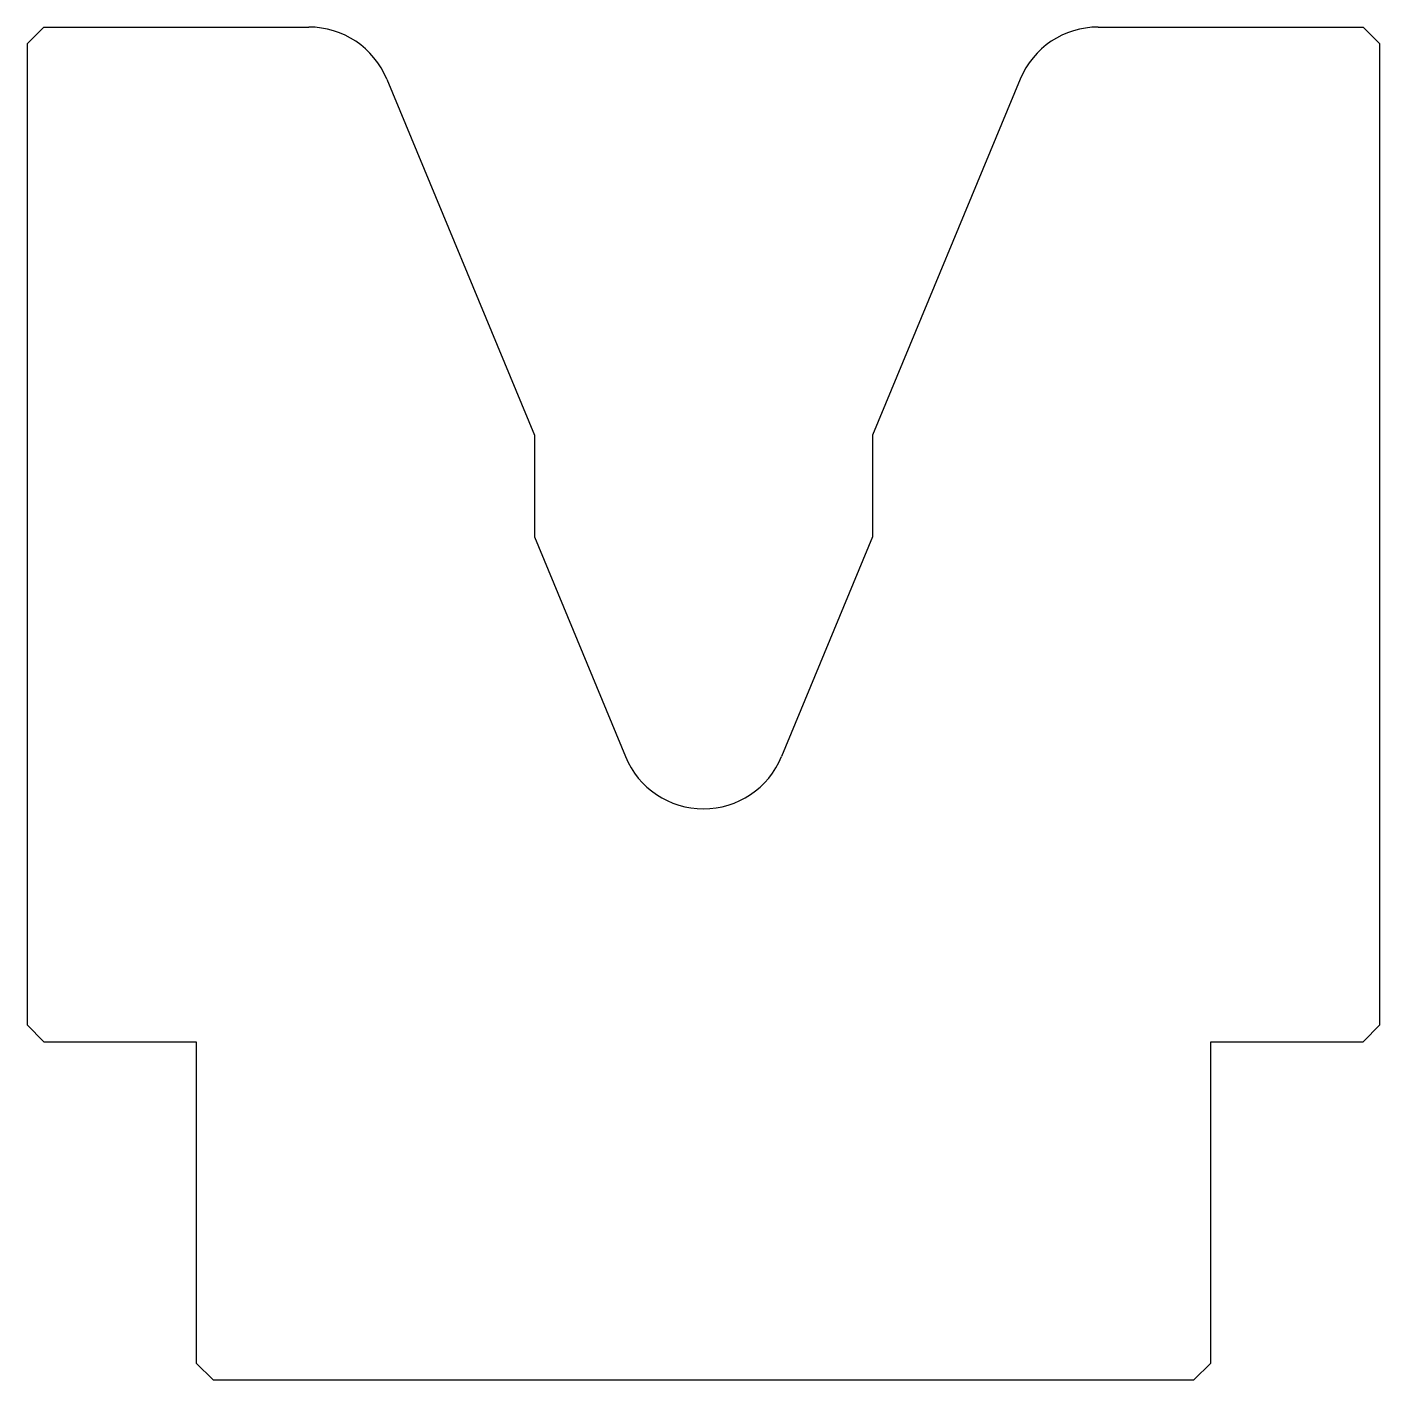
# Model space of a CAD drawing. Extents: x 40 to 120, y 40 to 120.
import ezdxf

# ---------------------------------------------------------------- set-up
doc = ezdxf.new("R2010")
doc.units = 0
doc.header["$LTSCALE"] = 25.4
doc.layers.add('PREDEFINITO', color=7, linetype='CONTINUOUS')

msp = doc.modelspace()

# ---------------------------------------------------------------- linework, layer by layer
at = {"layer": 'PREDEFINITO', "color": 7, "linetype": 'CONTINUOUS'}
for p, q in [((41, 120), (40, 119)), ((41, 120), (56.659, 120)), ((103.341, 120), (119, 120)), ((119, 120), (120, 119)), ((40, 119), (40, 61)), ((120, 61), (120, 119)), ((61.279, 116.913), (70, 95.858)), ((98.721, 116.913), (90, 95.858)), ((70, 95.858), (70, 89.848)), ((90, 95.858), (90, 89.848)), ((70, 89.848), (75.381, 76.858)), ((90, 89.848), (84.619, 76.858)), ((40, 61), (41, 60)), ((120, 61), (119, 60)), ((41, 60), (50, 60)), ((50, 60), (50, 41)), ((110, 41), (110, 60)), ((110, 60), (119, 60)), ((51, 40), (50, 41)), ((110, 41), (109, 40)), ((51, 40), (109, 40))]:
    msp.add_line(p, q, dxfattribs=at)
for centre, start, end in [((56.659, 115), 22.5, 90), ((103.341, 115), 90, 157.5), ((80, 78.771), 202.5, 337.5)]:
    msp.add_arc(centre, 5, start, end, dxfattribs=at)

doc.saveas('drawing.dxf')
